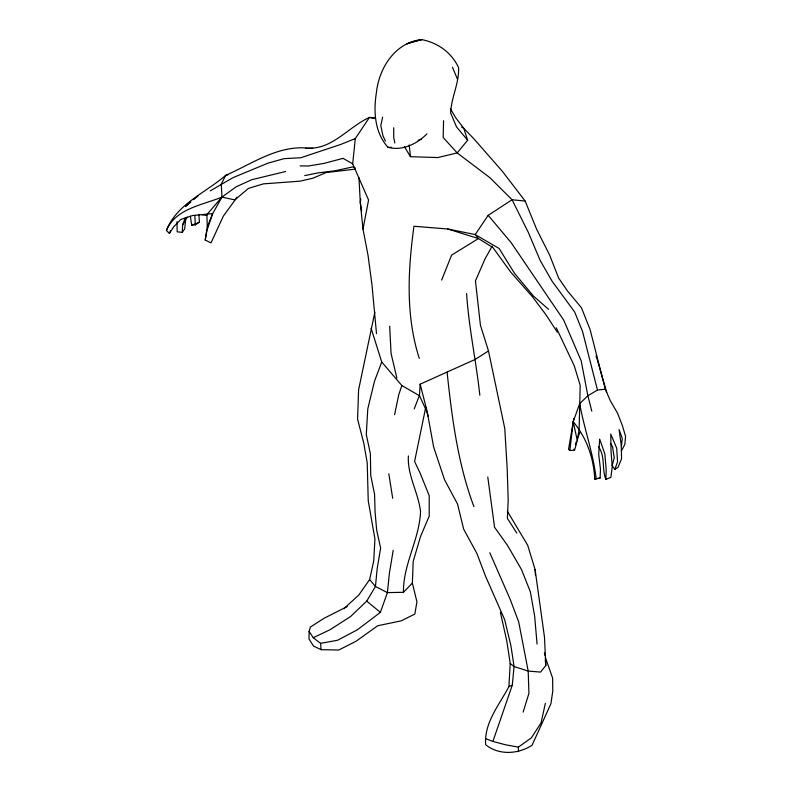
<?xml version="1.0" encoding="UTF-8"?>
<svg xmlns="http://www.w3.org/2000/svg" width="792" height="792" viewBox="0 0 792 792"><rect width="100%" height="100%" fill="white"/><g stroke="black" fill="none" stroke-linecap="round" stroke-linejoin="round"><path stroke-width="1.19" d="M347.213 606.583L324.156 618.225L310.424 627.036L309.108 631.372L309.019 638.986L313.543 646.114L321.116 649.668L338.768 650.024L356.162 641.183L377.685 625.759L401.207 620.849L414.84 614.057L416.929 601.781L412.375 583.1L413.177 561.449L420.502 536.58L429.205 516.196L429.224 495.713L420.225 473.368L414.592 461.498L425.73 407.395M556.281 327.769L574.319 365.934L580.199 385.387L579.11 429.492L577.309 440.56L574.576 450.133L569.864 450.529L568.537 449.331L573.853 418.483M443.56 120.731L443.164 137.491L457.182 152.925L489.901 177.685L512.077 199.752L528.363 232.472L540.174 260.459L552.093 281.219L574.646 311.959L582.536 331.482L597.475 390.06L587.872 395.762L579.675 403.643L573.2 421.72L569.864 450.529M610.513 443.451L612.483 446.579L614.275 457.835L612.147 465.478L614.83 469.418L617.552 461.805L616.681 448.114L610.761 434.065L611.018 450.925L612.246 466.745L610.879 477.358L605.9 479.358L606.187 469.488L604.85 453.935L599.663 439.115L598.693 454.291L600.455 469.082L600.118 478.022L594.733 479.051C593.733 458.142 586.674 437.808 573.2 421.72L577.309 440.56M177.012 221.701L177.16 231.828L182.259 232.343L182.635 224.849L185.239 217.939M545.391 657.568L552.618 678.071L552.776 691.079L550.925 703.692L532.085 745.203C518.463 754.241 498.613 755.528 485.654 744.668C483.991 722.74 499.297 704.88 508.919 686.575L510.206 663.498L506.781 640.946L500.366 612.216M428.215 416.384L426.442 410.702L419.483 395.723L420.146 384.179L475.22 359.41L488.486 350.965L480.437 325.225L475.428 280.913L485.001 258.984L492.099 246.183M485.654 738.639L492.901 741.431L512.285 685.169L514.077 666.527L510.939 645.866L504.672 619.661L485.506 576.14L476.893 553.459L463.667 529.165L457.509 503.989L444.56 479.794L433.63 446.985L427.155 411.493L420.146 384.179M187.169 217.018L185.556 220.235L184.704 228.878L182.259 232.343M404.524 146.787L410.444 156.687L437.808 157.559L457.182 152.925L467.646 140.233L456.509 126.888L450.638 112.959C451.282 97.357 459.202 83.506 458.588 67.597C451.549 52.549 437.818 42.669 421.651 39.6C395.347 42.253 379.031 67.884 376.438 92.387C373.408 111.345 374.507 132.373 388.001 147.302C402.277 151.203 417.087 143.897 426.928 133.858M621.433 446.411L622.245 438.283L619.096 429.65L621.284 445.698L621.562 458.806L618.008 467.339L614.83 469.418M376.507 333.699L371.953 284.665L368.062 255.529L362.993 229.076L368.577 200.049L352.688 163.825L355.291 138.59L369.448 117.414L375.25 117.859M237.046 197.228L223.354 216.127L210.979 242.897L205.217 239.996L207.276 226.928L206.88 214.592L221.948 197.109L236.184 186.773L251.767 179.715L285.615 171.498M374.883 311.969L358.588 389.912L357.568 419.156L363.746 443.075L367.221 462.855L368.24 500.762L374.933 539.015L373.745 560.805L369.646 579.556L375.448 586.496L387.407 592.604L403.435 592.297C403.138 564.043 419.433 539.411 420.552 511.563C418.305 492.485 407.276 475.467 408.365 455.974M360.756 198.851L360.281 202.425L362.993 229.076M393.198 550.351L389.397 573.17L387.407 592.604L380.388 612.364L357.41 629.769L337.521 640.283L320.572 643.332L313.236 637.699L309.108 631.372M205.217 239.996L207.029 230.116L212.692 213.583L221.948 197.109L221.285 184.12L225.631 175.379C251.51 164.083 276.982 145.718 306.385 147.995C331.709 150.48 348.203 126.968 369.448 117.414L374.072 118.414M394.604 414.691L398.742 394.713L401.851 385.546L381.744 362.013L371.102 328.264M382.615 117.186L380.794 125.512L382.922 135.61L385.387 141.085M545.381 703.296L541.025 722.908L531.383 737.867L518.384 747.103L505.583 744.807L492.901 741.431M523.126 712.127L528.927 693.337L528.195 671.091L518.73 622.027L510.355 599.762L489.812 552.747M575.348 444.698L576.408 441.382M227.878 174.874L225.631 175.379C205.514 192.892 176.557 204.158 166.409 230.452L169.409 233.492L170.458 230.67M381.744 362.013L374.517 381.101L367.775 408.969L366.3 434.61L370.369 453.677L370.735 475.517L374.586 494.396L375.101 512.394L376.675 530.165L380.635 548.054L377.18 568.646L375.448 586.496L366.716 601.128L350.638 616.483L330.155 629.67L313.236 637.699M414.206 408.89L419.394 395.555M441.659 280.071L451.579 255.133L478.457 238.56L492.901 247.53L510.701 272.082L532.511 296.832L546.094 314.949L557.321 332.224M207.276 226.928L212.692 213.583L192.822 215.493L180.804 219.473L173.676 226.829L169.409 233.492M577.586 438.065L579.972 432.472M166.409 230.452C175.616 208.553 202.346 205.108 221.948 197.109L234.798 199.911L248.52 188.367L263.399 183.863L300.019 181.17L312.969 178.19L326.047 172.567L355.558 169.112M621.383 450.985L624.819 444.431L625.591 436.481L622.383 425.601L617.641 413.404L610.206 400.495L605.316 389.199L590.109 329.581L581.417 307.682L567.547 291.08L558.647 278.071L549.569 254.915L536.61 229.205L525.155 201.059L502.415 171.379L473.972 138.897L463.756 128.304L455.638 117.671L450.371 108.742M182.635 224.849L185.556 220.235M525.155 201.059L512.077 199.752L488.199 215.325L475.2 234.561L447.807 229.007L413.959 226.255C407.939 270.211 405.534 315.543 419.275 358.39M369.646 579.556L358.746 595.089L343.906 608.652M507.355 511.266L527.69 545.252L535.085 569.488L544.5 637.312L545.787 665.528L540.54 672.091L528.195 671.091L514.077 666.527L510.206 663.498M403.435 592.297L412.375 583.1M185.506 206.573L189.664 202.415M186.407 205.781L190.921 201.96M193.634 199.663L198.139 195.832M190.347 216.176L191.684 225.126L195.337 224.839L199.445 222.146L198.871 214.434M210.256 190.872L232.977 177.655L268.161 163.073L284.13 158.648L300.812 157.747L340.936 144.362L355.291 138.59M196.812 223.285L199.445 222.146M508.919 686.575L512.285 685.169M191.684 225.126L195.941 223.661M594.733 479.051L600.118 478.022M418.136 140.342L421.483 139.234M304.742 175.606L317.909 172.923L335.224 170.765L353.113 166.825L355.143 167.884M597.475 390.06L605.316 389.199M305.524 148.401L312.771 148.282M300.138 165.884L308.276 166.003L324.027 163.4L343.015 158.35L352.688 163.825M388.001 147.302L391.634 147.371M202.019 214.8L206.851 215.444M447.807 229.007L478.457 238.56L475.2 234.561L499.108 248.47L514.582 273.408L533.343 295.941L548.569 309.316M419.483 395.723L401.851 385.546M461.617 127.126L463.756 128.304L467.646 140.233M366.716 601.128L380.388 612.364M488.199 215.325L511.117 242.609L563.666 320.037L581.16 360.746L587.872 395.762L591.802 411.167M516.859 533.125L507.365 518.354L508.197 500.237L507.177 468.32L504.752 428.373L488.486 350.965M573.943 449.104L574.576 450.133M598.445 446.817C605.623 456.311 601.534 468.993 605.9 479.358M452.46 67.221L457.439 79.101M473.953 506.702C457.766 463.567 451.945 417.671 447.084 372.131M596.02 355.984L597.138 359.41M597.495 360.558L606.721 392.387M396.861 377.992L391.08 353.499L389.674 326.225M579.675 403.643C584.248 428.868 593.129 453.024 596.168 478.576M394.812 142.956L393.733 137.481L393.703 127.76M544.411 652.856L544.797 655.241M388.813 473.804L392.703 498.307M361.578 210.84L360.281 202.425L358.954 177.705M479.823 395.238C476.19 361.221 468.805 327.749 466.597 293.565M487.783 477.002L494.555 527.254L507.484 545.381L521.532 569.616L530.363 591.862L534.659 616.206L537.075 644.104M409.216 144.936L410.444 156.687M545.292 659.835L545.787 665.528M320.572 643.332L321.116 649.668M535.085 569.488L535.481 575.546M194.802 215.652L195.337 224.839M518.384 747.103L518.503 751.628M412.305 41.956L406.87 43.798L421.651 39.6L412.305 41.956"/></g></svg>
